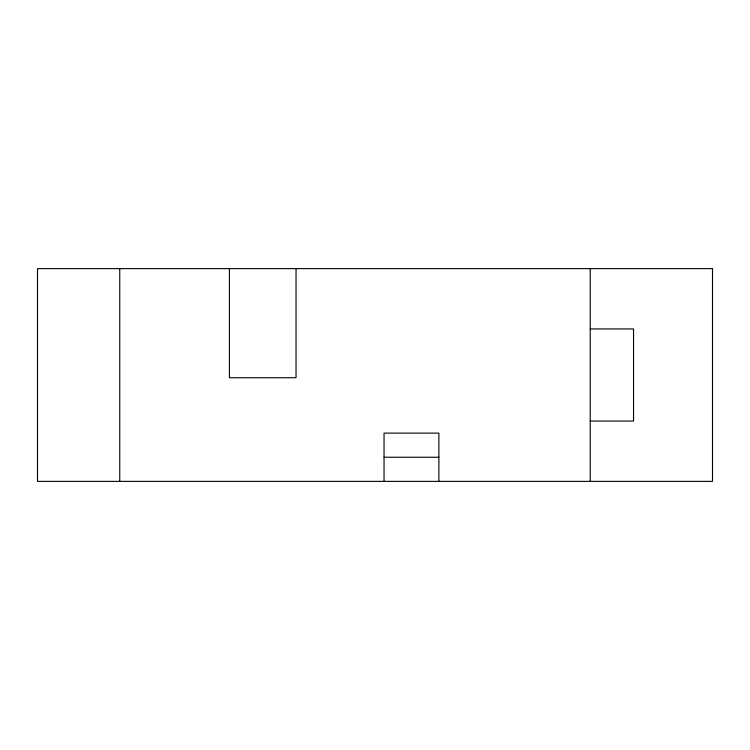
<?xml version="1.0" encoding="UTF-8"?>
<svg xmlns="http://www.w3.org/2000/svg" width="750" height="750" viewBox="0 0 750 750"><rect width="100%" height="100%" fill="white"/><g stroke="black" fill="none" stroke-linecap="round" stroke-linejoin="round"><path stroke-width="1.12" d="M590.222 328.941L633.544 328.941L633.544 421.059L590.222 421.059M384.047 457.247L438.881 457.247M590.222 268.622L590.222 481.378M438.881 481.378L438.881 433.125L384.047 433.125L384.047 481.378M296.044 268.622L296.044 377.738L229.416 377.738L229.416 268.622M119.747 268.622L119.747 481.378M712.5 268.622L37.5 268.622L37.5 481.378L712.5 481.378L712.5 268.622"/></g></svg>
